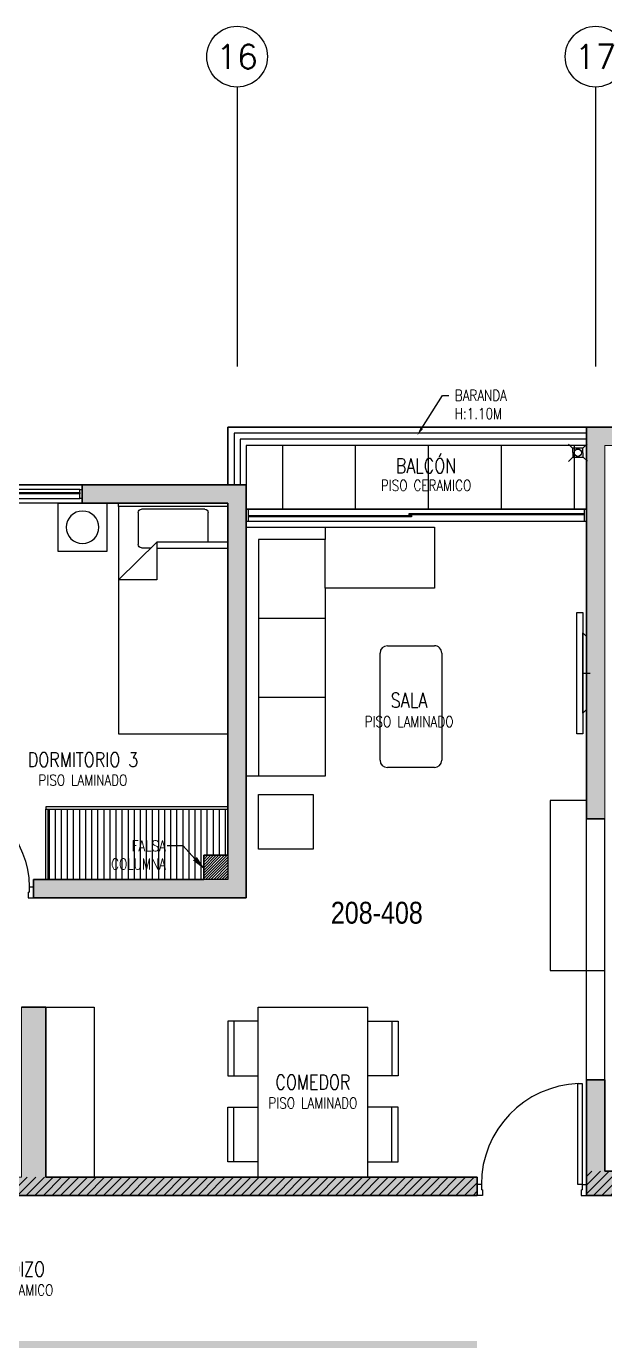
# Model space of a CAD drawing. Header units: millimetres. Extents: x 98 to 155, y -181 to 127.
# Drawn here: x 134.93 to 139.69, y 68.03 to 78.85 of the extents above; entities that cross this region are included whole.
import ezdxf
from ezdxf import colors
from ezdxf.entities.mleader import LeaderData, LeaderLine
from ezdxf.enums import TextEntityAlignment as Align
from ezdxf.math import Vec2, Vec3

# ---------------------------------------------------------------- set-up
doc = ezdxf.new("R2010")
doc.units = ezdxf.units.MM
doc.header["$LTSCALE"] = 15
for name, pattern in [('HIDDEN2', [0.1875, 0.125, -0.0625]), ('PHANTOM', [63.5, 31.75, -6.35, 6.35, -6.35, 6.35, -6.35]), ('PHANTOM2', [1.25, 0.625, -0.125, 0.125, -0.125, 0.125, -0.125]), ('X-REF_DP_Arquitectura$0$HIDDEN', [0.375, 0.25, -0.125])]:
    doc.linetypes.add(name, pattern=pattern)
doc.layers.get('0').update_dxf_attribs({"color": 250})
for name, color, linetype in [('A-BARANDAS', 250, 'Continuous'), ('A-EJES', 250, 'PHANTOM'), ('A-HATCH', 250, 'Continuous'), ('A-MOBILIARIO', 250, 'Continuous'), ('A-MURO BAJO', 250, 'Continuous'), ('A-NUMERACIONDEP', 251, 'Continuous'), ('A-PROYECCIONES INT.', 250, 'HIDDEN2'), ('A-TEXTO-ACABADO PISO', 250, 'Continuous'), ('A_30_DispositivosSanit', 250, 'Continuous'), ('A_50_TextoAmbiente', 252, 'Continuous'), ('A_50_TextoIndicaciones', 250, 'Continuous'), ('A_50_Vigas', 250, 'X-REF_DP_Arquitectura$0$HIDDEN'), ('A_60_HatchEstructuras', 250, 'Continuous'), ('DLP_MOBILIARIO FIJO', 250, 'Continuous'), ('MURO CF 60', 250, 'Continuous')]:
    doc.layers.add(name, color=color, linetype=linetype)
doc.layers.add('A-MUROS', color=252, linetype='Continuous', lineweight=30)
doc.layers.add('A_20_Estructuras', color=250, linetype='Continuous', lineweight=18)
doc.styles.add('R80', font='ARIALN.TTF', dxfattribs={"height": 2.03})
doc.styles.add('ROMANS', font='romans.shx', dxfattribs={"width": 0.8})
doc.styles.add('TXT_COTAS', font='romans.shx', dxfattribs={"width": 0.8})
pattern_1 = [(45, (128.67167, 43.02965), (-0.03535534, 0.03535534), [])]

# ---------------------------------------------------------------- blocks, each defined once
blk = doc.blocks.new('EF-P2-P4')
at = {"layer": 'A_60_HatchEstructuras'}
h = blk.add_hatch(color=256, dxfattribs=at)
h.dxf.hatch_style = 1
h.paths.add_polyline_path([(40, -5.25), (38.35, -5.25), (38.35, -0.06), (38.2, -0.06), (38.2, -6.125), (36.7, -6.125), (36.7, -5.375), (36.55, -5.375), (36.55, -6.325), (38.35, -6.325), (38.35, -5.45), (39.85, -5.45), (39.85, -5.95), (40, -5.95)])
h.paths.add_polyline_path([(40, 0), (39.7, 0), (39.7, -0.15), (39.85, -0.15), (39.85, -3.5), (40, -3.5)])
h.paths.add_polyline_path([(36.7, -0.15), (36.85, -0.15), (36.85, 0), (36.55, 0), (36.55, -3.225), (36.7, -3.225)])
h = blk.add_hatch(color=256, dxfattribs=at)
h.dxf.hatch_style = 1
h.paths.add_polyline_path([(30.25, -3.725), (28.65, -3.725), (28.65, -0.625), (29.85, -0.625), (29.85, -0.475), (28.5, -0.475), (28.5, -3.875), (30.25, -3.875)])
h.paths.add_polyline_path([(31.2, -0.475), (31.05, -0.475), (31.05, -3.875), (31.2, -3.875)])
h.paths.add_polyline_path([(33.75, -0.475), (32.4, -0.475), (32.4, -0.625), (33.6, -0.625), (33.6, -3.725), (32, -3.725), (32, -3.875), (33.75, -3.875)])
h = blk.add_hatch(color=256, dxfattribs=at)
h.dxf.hatch_style = 1
h.paths.add_polyline_path([(25.88, -7.675), (28.4, -7.675), (28.4, -9.075), (28.55, -9.075), (28.55, -7.675), (31.9, -7.675), (31.9, -9.075), (32.1, -9.075), (32.1, -7.675), (35.65, -7.675), (35.65, -7.525), (25.68, -7.525), (25.68, -9.075), (27.65, -9.075), (27.65, -8.925), (25.88, -8.925)])
h.paths.add_polyline_path([(26.45, -4.925), (28.1, -4.925), (28.1, -4.775), (25.905, -4.775), (25.905, -4.925), (26.25, -4.925), (26.25, -6.325), (35.65, -6.325), (35.65, -6.175), (32.1, -6.175), (32.1, -4.775), (31.9, -4.775), (31.9, -6.175), (29, -6.175), (29, -4.775), (28.85, -4.775), (28.85, -6.175), (26.45, -6.175)])
at = {"layer": 'A_20_Estructuras'}
for points in [[(36.7, -0.15), (36.85, -0.15), (36.85, 0), (36.55, 0), (36.55, -3.225), (36.7, -3.225)], [(40, -5.25), (38.35, -5.25), (38.35, -0.06), (38.2, -0.06), (38.2, -6.125), (36.7, -6.125), (36.7, -5.375), (36.55, -5.375), (36.55, -6.325), (38.35, -6.325), (38.35, -5.45), (39.85, -5.45), (39.85, -5.95), (40, -5.95)], [(33.75, -0.475), (32.4, -0.475), (32.4, -0.625), (33.6, -0.625), (33.6, -3.725), (32, -3.725), (32, -3.875), (33.75, -3.875)], [(26.45, -4.925), (28.1, -4.925), (28.1, -4.775), (25.905, -4.775), (25.905, -4.925), (26.25, -4.925), (26.25, -6.325), (35.65, -6.325), (35.65, -6.175), (32.1, -6.175), (32.1, -4.775), (31.9, -4.775), (31.9, -6.175), (29, -6.175), (29, -4.775), (28.85, -4.775), (28.85, -6.175), (26.45, -6.175)]]:
    blk.add_lwpolyline(points, close=True, dxfattribs=at)
at = {"layer": 'A_50_Vigas'}
blk.add_line((31.2, -0.475), (32.4, -0.475), dxfattribs=at)
for points in [[(33.6, -0.475), (33.6, 0), (36.55, 0)], [(36.55, -5.375), (36.55, -3.225)], [(36.7, -5.375), (36.7, -3.225)]]:
    blk.add_lwpolyline(points, dxfattribs=at)
blk = doc.blocks.new('A$C72FD42DB')
for p, q in [((0.325, 1.4, 0), (1.225, 1.4, 0)), ((0.325, 0), (0.325, 1.4, 0)), ((1.225, 0), (1.225, 1.4, 0)), ((0.325, 0), (1.225, 0))]:
    blk.add_line(p, q)
for points in [[(0.325, 1.285), (0.075, 1.285), (0.075, 0.835), (0.325, 0.835)], [(0.125, 1.285), (0.125, 0.835)], [(1.225, 1.285), (1.475, 1.285), (1.475, 0.835), (1.225, 0.835)], [(1.425, 1.285), (1.425, 0.835)], [(0.325, 0.125), (0.075, 0.125), (0.075, 0.575), (0.325, 0.575)], [(0.125, 0.125), (0.125, 0.575)], [(1.225, 0.125), (1.475, 0.125), (1.475, 0.575), (1.225, 0.575)], [(1.425, 0.125), (1.425, 0.575)]]:
    blk.add_lwpolyline(points)
blk = doc.blocks.new('A$C4BFA03A9')
for points in [[(0.06, -0.5), (0.11, -0.5), (0.11, 0.5), (0.06, 0.5)], [(0.03, -0.3), (0.06, -0.33), (0.06, 0.33), (0.03, 0.3)]]:
    blk.add_lwpolyline(points, close=True)
at = {"layer": 'A-PROYECCIONES INT.', "ltscale": 0.15}
blk.add_line((0.06, 0), (0, 0), dxfattribs=at)
blk = doc.blocks.new('1 PLAZA')
for p, q in [((-0.286, -0.322), (-0.286, -0.078)), ((-0.259, -0.051), (0.262, -0.051)), ((0.289, -0.078), (0.289, -0.342)), ((-0.45, -0.322), (0.136, -0.322)), ((0.45, -0.632), (0.136, -0.322)), ((0.136, -0.322), (0.136, -0.632)), ((0.136, -0.371), (-0.45, -0.371)), ((0.262, -0.368), (0.183, -0.368)), ((0.136, -0.632), (0.45, -0.632))]:
    blk.add_line(p, q)
at = {"extrusion": (4.49068e-08, -3.60286e-08, 1), "elevation": 0}
blk.add_lwpolyline([(-0.45, -0.029), (0.45, -0.029), (0.45, 0), (-0.45, 0)], close=True, dxfattribs=at)
blk.add_lwpolyline([(-0.45, -1.9), (-0.45, -0.029), (0.45, -0.029), (0.45, -1.9)], close=True)
for centre, start, end in [((-0.259, -0.078), 90, 180), ((0.262, -0.078), 0, 90), ((0.262, -0.342), 270, 0)]:
    blk.add_arc(centre, 0.0267, start, end)
blk = doc.blocks.new('VELADOR')
blk.add_lwpolyline([(0, 0.4), (0, 0), (0.4, 0), (0.4, 0.4)], close=True)
blk.add_circle((0.2, 0.2), 0.134)
blk = doc.blocks.new('*U144')
for p, q in [((0.01, 0.755), (0.01, 0.8)), ((0.1, 0.765), (0.055, 0.765)), ((0.055, 0.755), (0.055, 0.765)), ((0.1, 0.765), (0.1, 0.8)), ((0.055, 0.755), (0.01, 0.755)), ((0.055, 0.045), (0.01, 0.045)), ((0.01, 0.045), (0.01, 0)), ((0.055, 0.045), (0.055, 0.035)), ((0.1, 0.035), (0.055, 0.035)), ((0.1, 0.035), (0.1, 0))]:
    blk.add_line(p, q)
blk.add_lwpolyline([(0.83, 0.07), (0.83, 0.035), (0.1, 0.035), (0.1, 0.07)], close=True)
at = {"linetype": 'HIDDEN2'}
blk.add_arc((0.1, 0.034), 0.731, 2.2301, 89.9672, dxfattribs=at)
blk = doc.blocks.new('VP.120')
at = {"layer": 'A-MURO BAJO'}
for p, q in [((0, 0), (1.2, 0)), ((0, -0.15), (1.2, -0.15))]:
    blk.add_line(p, q, dxfattribs=at)
at = {"layer": 'DLP_MOBILIARIO FIJO', "color": 251}
for p, q in [((0.02, -0.038), (1.18, -0.038)), ((1.18, -0.113), (0.02, -0.113))]:
    blk.add_line(p, q, dxfattribs=at)
at = {"layer": 'DLP_MOBILIARIO FIJO', "color": 6}
for points in [[(0, -0.113), (0.02, -0.113), (0.02, -0.038), (0, -0.038)], [(1.2, -0.113), (1.18, -0.113), (1.18, -0.038), (1.2, -0.038)]]:
    blk.add_lwpolyline(points, close=True, dxfattribs=at)
at = {"layer": 'DLP_MOBILIARIO FIJO', "elevation": 0}
for points in [[(0.61, -0.063), (0.02, -0.063), (0.02, -0.073), (0.61, -0.073)], [(0.59, -0.088), (1.18, -0.088), (1.18, -0.078), (0.59, -0.078)]]:
    blk.add_lwpolyline(points, close=True, dxfattribs=at)
blk = doc.blocks.new('*U145')
for p, q in [((0.01, 0.855), (0.01, 0.9)), ((0.1, 0.865), (0.1, 0.9)), ((0.055, 0.855), (0.01, 0.855)), ((0.1, 0.865), (0.055, 0.865)), ((0.055, 0.855), (0.055, 0.865)), ((0.055, 0.045), (0.01, 0.045)), ((0.01, 0.045), (0.01, 0)), ((0.055, 0.045), (0.055, 0.035)), ((0.1, 0.035), (0.055, 0.035)), ((0.1, 0.035), (0.1, 0))]:
    blk.add_line(p, q)
blk.add_lwpolyline([(0.93, 0.07), (0.93, 0.035), (0.1, 0.035), (0.1, 0.07)], close=True)
at = {"linetype": 'HIDDEN2'}
blk.add_arc((0.1, 0.034), 0.831, 2.2301, 89.9672, dxfattribs=at)
blk = doc.blocks.new('SOFA SEC')
for p, q in [((0, 0.65), (0.1, 0.65)), ((0.1, 0.65), (0.1, 0.1)), ((0.5, 0.65), (0.1, 0.65)), ((0.75, 0.65), (0.75, 0.1)), ((1.4, 0.65), (1.4, 0.1)), ((0.1, 0.1), (2.05, 0.1))]:
    blk.add_line(p, q)
blk.add_lwpolyline([(0.5, 1.55), (0.5, 0.65), (2.05, 0.65), (2.05, 0), (0, 0), (0, 1.55)], close=True)
blk = doc.blocks.new('MESA CENTRO')
for p, q in [((-0.194, 0), (0.194, 0)), ((-0.254, -0.942), (-0.254, -0.06)), ((0.254, -0.06), (0.254, -0.942)), ((0.194, -1.002), (-0.194, -1.002))]:
    blk.add_line(p, q)
for centre, start, end in [((-0.194, -0.06), 90, 180), ((0.194, -0.06), 0, 90), ((-0.194, -0.942), 180, 270), ((0.194, -0.942), 270, 0)]:
    blk.add_arc(centre, 0.06, start, end)
blk = doc.blocks.new('_Dot')
at = {"color": 0, "linetype": 'ByBlock', "lineweight": -2}
blk.add_line((-0.5, 0), (-1, 0), dxfattribs=at)
at = {"color": 0, "linetype": 'ByBlock', "const_width": 0.5}
blk.add_lwpolyline([(-0.25, 0, 1), (0.25, 0, 1)], format="xyb", close=True, dxfattribs=at)
blk = doc.blocks.new('Ejes_Torre C')
at = {"layer": 'A-EJES', "linetype": 'PHANTOM2'}
for points in [[(35.025, 16.65), (35.025, 14.35)], [(37.975, 16.65), (37.975, 14.35)]]:
    blk.add_lwpolyline(points, dxfattribs=at)
at = {"layer": 'A-EJES', "linetype": 'Continuous'}
for centre in [(35.025, 16.9), (37.975, 16.9)]:
    blk.add_circle(centre, 0.25, dxfattribs=at)
at = {"layer": 'A-EJES', "linetype": 'Continuous', "style": 'ROMANS'}
for s, p in [('16', (35.025, 16.9)), ('17', (37.975, 16.9))]:
    blk.add_text(s, height=0.2, dxfattribs=at).set_placement(p, align=Align.MIDDLE_CENTER)
blk = doc.blocks.new('0-sumidero')
for p, q in [((-0.042, 0.038), (-0.076, 0.072)), ((0.043, 0.038), (-0.042, 0.038)), ((-0.042, 0.038), (-0.042, -0.037)), ((0.043, 0.038), (0.078, 0.072)), ((0.043, -0.037), (0.043, 0.038)), ((-0.042, -0.037), (-0.076, -0.071)), ((-0.042, -0.037), (0.043, -0.037)), ((0.043, -0.037), (0.078, -0.071))]:
    blk.add_line(p, q)
blk.add_circle((0, 0), 0.0303)
blk = doc.blocks.new('sum')
at = {"layer": 'A_30_DispositivosSanit', "rotation": 45.00000007321594}
blk.add_blockref('0-sumidero', (0, 0), dxfattribs=at)

msp = doc.modelspace()

# ---------------------------------------------------------------- hatches: boundary and pattern name
at = {"layer": 'A-HATCH'}
h = msp.add_hatch(dxfattribs=at)
h.set_pattern_fill('_USER', color=256, scale=0.6, double=1, pattern_type=0)
h.set_pattern_definition([(0, (101.6417, 70.67996), (0, 0.6), []), (90, (101.6417, 70.67996), (-0.6, 4e-17), [])])
h.paths.add_polyline_path([(139.5417, 75.4049), (139.5417, 74.8799), (136.7417, 74.8799), (136.7417, 75.4049)])
h = msp.add_hatch(dxfattribs=at)
h.set_pattern_fill('ANSI31', color=256, scale=0.005)
h.set_pattern_definition([(45, (110.271366, 21.268301), (-0.01122532, 0.01122532), [])])
h.paths.add_polyline_path([(136.5917, 72.0299), (136.3917, 72.0299), (136.3917, 71.8299), (136.5917, 71.8299)])
at = {"layer": 'DLP_MOBILIARIO FIJO'}
h = msp.add_hatch(dxfattribs=at)
h.set_pattern_fill('_USER', color=256, scale=0.05, angle=270, pattern_type=0)
h.set_pattern_definition([(270, (106.07167, 67.68496), (0.05, -9e-18), [])])
h.paths.add_polyline_path([(136.5917, 72.4099), (136.5917, 72.0299), (136.3917, 72.0299), (136.3917, 71.8299), (135.1117, 71.8299), (135.1117, 72.4099)])
at = {"layer": 'MURO CF 60'}
h = msp.add_hatch(dxfattribs=at)
h.set_pattern_fill('_USER', color=256, scale=0.05, angle=45, pattern_type=0)
h.set_pattern_definition(pattern_1)
h.paths.add_polyline_path([(139.5417, 69.4299), (141.1917, 69.4299), (141.1917, 70.3049), (142.9917, 70.3049), (142.9917, 69.6068), (142.8417, 69.6068), (142.8417, 70.1049), (141.3417, 70.1049), (141.3417, 69.2299), (139.5417, 69.2299)])
h = msp.add_hatch(dxfattribs=at)
h.set_pattern_fill('_USER', color=256, scale=0.05, angle=45, pattern_type=0)
h.set_pattern_definition(pattern_1)
h.paths.add_polyline_path([(138.6417, 69.3799), (131.9417, 69.38), (131.9417, 69.2299), (138.6417, 69.2299)])
h.paths.add_polyline_path([(142.8416, 68.7049), (142.9917, 68.7049), (142.9917, 68.5549), (142.8416, 68.5549)])
h.paths.add_polyline_path([(110.4917, 68.5549), (110.3412, 68.5549), (110.3412, 68.7049), (110.4917, 68.7049)])

# ---------------------------------------------------------------- linework, layer by layer
at = {"layer": 'A-BARANDAS', "elevation": 0}
for points in [[(139.5417, 75.5049), (136.6417, 75.5049), (136.6417, 75.0799)], [(139.5417, 75.4549), (136.6917, 75.4549), (136.6917, 75.0799)]]:
    msp.add_lwpolyline(points, dxfattribs=at)
at = {"layer": 'A-MOBILIARIO', "elevation": 0}
msp.add_lwpolyline([(137.2917, 72.5299), (137.2917, 72.0799), (136.8417, 72.0799), (136.8417, 72.5299)], close=True, dxfattribs=at)
at = {"layer": 'A-MURO BAJO'}
for p, q in [((136.5917, 75.5549), (136.5917, 75.0799)), ((139.5217, 74.8799, 0), (136.7617, 74.8799, 0)), ((136.7617, 74.7799, 0), (139.5217, 74.7799, 0))]:
    msp.add_line(p, q, dxfattribs=at)
at = {"layer": 'A-MURO BAJO', "elevation": 0}
for points in [[(139.5417, 75.5549), (136.5917, 75.5549)], [(139.5417, 75.4049), (136.7417, 75.4049), (136.7417, 75.0799)], [(139.5417, 72.4799), (139.2417, 72.4799), (139.2417, 71.0799), (139.6917, 71.0799), (139.6917, 72.3299), (139.5417, 72.3299), (139.5417, 72.4299)]]:
    msp.add_lwpolyline(points, dxfattribs=at)
msp.add_lwpolyline([(135.0917, 70.7799), (135.4917, 70.7799), (135.4917, 69.3799), (135.0917, 69.3799)], close=True, dxfattribs=at)
at = {"layer": 'A-MUROS'}
for p, q in [((139.5417, 72.3299), (139.5417, 75.5549)), ((139.5417, 75.5549), (139.8417, 75.5549)), ((135.3917, 75.0799), (135.3917, 74.9299)), ((136.7417, 75.0799), (135.3917, 75.0799)), ((136.7417, 75.0799), (136.7417, 71.6799)), ((136.5917, 74.9299), (135.3917, 74.9299)), ((136.5917, 74.9299), (136.5917, 72.0299)), ((139.6917, 72.3299), (139.5417, 72.3299)), ((136.3917, 71.8299), (136.3917, 72.0299)), ((136.3917, 72.0299), (136.5917, 72.0299)), ((134.9917, 71.8299), (134.9917, 71.6799)), ((136.3917, 71.8299), (134.9917, 71.8299)), ((136.7417, 71.6799), (134.9917, 71.6799)), ((134.8917, 70.7799), (135.0917, 70.7799)), ((135.0917, 70.7799), (135.0917, 69.3799)), ((139.5417, 70.1799), (139.5417, 69.2299)), ((139.5417, 70.1799), (139.6917, 70.1799)), ((139.6917, 70.1799), (139.6917, 69.4299)), ((135.0917, 69.3799), (138.6417, 69.3799)), ((138.6417, 69.3799), (138.6417, 69.2299)), ((139.6917, 69.4299), (141.1917, 69.4299)), ((129.2417, 69.2299), (138.6417, 69.2299)), ((139.5417, 69.2299), (141.3417, 69.2299))]:
    msp.add_line(p, q, dxfattribs=at)
at = {"layer": 'DLP_MOBILIARIO FIJO', "elevation": 0}
for points in [[(136.7417, 74.7799), (136.7617, 74.7799), (136.7617, 74.8799), (136.7417, 74.8799)], [(138.1017, 74.8174), (136.7617, 74.8174), (136.7617, 74.8274), (138.1017, 74.8274)], [(138.0817, 74.8424), (139.5217, 74.8424), (139.5217, 74.8324), (138.0817, 74.8324)], [(139.5217, 74.7799), (139.5417, 74.7799), (139.5417, 74.8799), (139.5217, 74.8799)], [(135.0917, 72.4299), (135.0917, 72.4099), (136.5917, 72.4099), (136.5917, 72.4299)], [(135.1117, 71.8299), (135.0917, 71.8299), (135.0917, 72.4099), (135.1117, 72.4099)]]:
    msp.add_lwpolyline(points, close=True, dxfattribs=at)
at = {"layer": 'DLP_MOBILIARIO FIJO'}
msp.add_lwpolyline([(136.5917, 71.8299), (135.1117, 71.8299), (135.1117, 72.4099), (136.5917, 72.4099)], close=True, dxfattribs=at)

# ---------------------------------------------------------------- block references
msp.add_blockref('EF-P2-P4', (102.9917, 75.5547))
at = {"xscale": -1}
msp.add_blockref('VP.120', (135.3917, 75.0799, 0), dxfattribs=at)
at = {"layer": 'A-EJES'}
msp.add_blockref('Ejes_Torre C', (101.6417, 61.7049), dxfattribs=at)
at = {"layer": 'A-MOBILIARIO', "extrusion": (4.49068e-08, 3.60286e-08, 1), "xscale": -1}
for name, p in [('VELADOR', (135.5946, 74.5299, 0)), ('1 PLAZA', (136.1417, 74.9299, 0))]:
    msp.add_blockref(name, p, dxfattribs=at)
at = {"layer": 'A-MOBILIARIO'}
for name, p, rotation in [('SOFA SEC', (136.7417, 74.7299, 0), 269.9995671478981), ('MESA CENTRO', (138.097, 72.7528, 0), 179.9999774208889), ('*U145', (139.5417, 69.2199), 90.00000000000001)]:
    msp.add_blockref(name, p, dxfattribs=dict(at, rotation=rotation))
at = {"layer": 'A-MOBILIARIO', "xscale": -1}
msp.add_blockref('A$C4BFA03A9', (139.5717, 73.5299, 0), dxfattribs=at)
at = {"layer": 'A-MOBILIARIO', "xscale": -1, "rotation": 270}
msp.add_blockref('*U144', (134.1917, 71.6699, 0), dxfattribs=at)
at = {"layer": 'A-MOBILIARIO'}
msp.add_blockref('A$C72FD42DB', (136.5162, 69.3799, 0), dxfattribs=at)
at = {"layer": 'A_30_DispositivosSanit', "rotation": 315.4214501941968}
msp.add_blockref('sum', (139.4703, 75.3441, 0), dxfattribs=at)

# ---------------------------------------------------------------- texts
at = {"layer": 'A-TEXTO-ACABADO PISO', "char_height": 0.09, "attachment_point": 2, "style": 'ROMANS'}
for s, width, insert in [('PISO CERAMICO', 1.20225, (138.2219, 75.1199)), ('PISO LAMINADO', 1.034523, (138.0818, 73.1751, 0)), ('PISO LAMINADO', 1.20225, (135.3979, 72.6935)), ('PISO LAMINADO', 1.20225, (137.2904, 70.0349))]:
    msp.add_mtext_dynamic_manual_height_columns(s, width=width, gutter_width=12.5, heights=[0], dxfattribs=dict(at, insert=insert))
at = {"layer": 'A-TEXTO-ACABADO PISO', "insert": (134.783, 68.4952, 0), "char_height": 0.09, "attachment_point": 2, "rotation": 359.99998, "style": 'ROMANS'}
msp.add_mtext_dynamic_manual_height_columns('PISO CERAMICO', width=1.20225, gutter_width=12.5, heights=[0], dxfattribs=at)
at = {"layer": 'A_50_TextoAmbiente', "style": 'ROMANS', "width": 0.8}
for s, p in [('BALCÓN', (138.2217, 75.1767, 0)), ('SALA', (138.0817, 73.2464, 0)), ('DORMITORIO 3', (135.3981, 72.7568)), ('COMEDOR', (137.2905, 70.1016)), ('PASADIZO', (134.7815, 68.5631))]:
    msp.add_text(s, height=0.12, dxfattribs=at).set_placement(p, align=Align.CENTER)

# ---------------------------------------------------------------- leaders
at = {"layer": 'A-NUMERACIONDEP'}
ml = msp.add_multileader_mtext('Standard', dxfattribs=at)
ml.set_content('208-408', color=256, style='R80')
ml.set_leader_properties(color=256)
ml.set_arrow_properties(name='DOT')
ml.build(insert=Vec2(0, 0))
ml.multileader.update_dxf_attribs({"leader_type": 0, "has_text_frame": 1, "text_left_attachment_type": 2, "text_right_attachment_type": 2, "dogleg_length": 0.36, "arrow_head_size": 0.06, "scale": 0.06})
ctx = ml.context
ctx.base_point, ctx.scale, ctx.char_height, ctx.arrow_head_size, ctx.landing_gap_size, ctx.plane_origin = Vec3(137.3857, 71.555), 0.06, 0.18, 0.06, 0.06, Vec3(136.4842, 71.5506)
ctx.left_attachment, ctx.right_attachment, ctx.text_align_type = 2, 2, 1
notes = []
notes.append((ctx, [(0, (1, 1, 0), (138.339, 71.555), (-1, 0), 0.0917, [(0, [(138.6255, 71.9039)], 0, [])])]))
ctx.mtext.insert, ctx.mtext.width, ctx.mtext.alignment, ctx.mtext.flow_direction = Vec3(137.8165, 71.6469), 0.461923, 2, 5
at = {"layer": 'A_50_TextoIndicaciones'}
ml = msp.add_multileader_mtext('Standard', dxfattribs=at)
ml.set_content('\\pxsm1;BARANDA \\P\\pt16;H:1.10M', color=256, style='TXT_COTAS')
ml.set_leader_properties(color=256)
ml.build(insert=Vec2(0, 0))
ml.multileader.update_dxf_attribs({"dogleg_length": 0.05, "arrow_head_size": 0.07})
ctx = ml.context
ctx.base_point, ctx.char_height, ctx.arrow_head_size, ctx.landing_gap_size, ctx.plane_origin = Vec3(138.4083, 75.8165), 0.09, 0.07, 0.05, Vec3(137.9986, 75.3995)
notes.append((ctx, [(0, (1, 1, 0), (138.3583, 75.8165), (1, 0), 0.05, [(0, [(138.1485, 75.4861)], 0, [])])]))
ctx.mtext.insert, ctx.mtext.width, ctx.mtext.defined_height, ctx.mtext.flow_direction = Vec3(138.4583, 75.8615), 1.102183, 0.8046, 5
ml = msp.add_multileader_mtext('Standard', dxfattribs=at)
ml.set_content('FALSA COLUMNA', color=256, style='ROMANS')
ml.set_leader_properties(color=7)
ml.build(insert=Vec2(0, 0))
ml.multileader.update_dxf_attribs({"dogleg_length": 1.3073, "arrow_head_size": 0.13, "scale": 0.1})
ctx = ml.context
ctx.base_point, ctx.scale, ctx.char_height, ctx.arrow_head_size, ctx.landing_gap_size, ctx.plane_origin = Vec3(135.5841, 72.1074), 0.1, 0.09, 0.13, 0.01, Vec3(136.3056, 73.0908)
ctx.text_align_type = 2
notes.append((ctx, [(0, (1, 1, 0), (136.2217, 72.1074), (-1, 0), 0.1307, [(0, [(136.4078, 71.9064)], 0, [])])]))
ctx.mtext.insert, ctx.mtext.width, ctx.mtext.defined_height, ctx.mtext.alignment, ctx.mtext.flow_direction = Vec3(136.081, 72.1524), 0.532149, 0.5349, 3, 5
for ctx, leaders in notes:
    for number, flags, end, landing, length, lines in leaders:
        leader = LeaderData()
        leader.index, (leader.has_last_leader_line, leader.has_dogleg_vector, leader.attachment_direction) = number, flags
        leader.last_leader_point, leader.dogleg_vector, leader.dogleg_length = Vec3(end), Vec3(landing), length
        for number, points, colour, breaks in lines:
            line = LeaderLine()
            line.index, line.vertices, line.color, line.breaks = number, Vec3.list(points), colors.encode_raw_color(colour), breaks
            leader.lines.append(line)
        ctx.leaders.append(leader)

doc.saveas('drawing.dxf')
